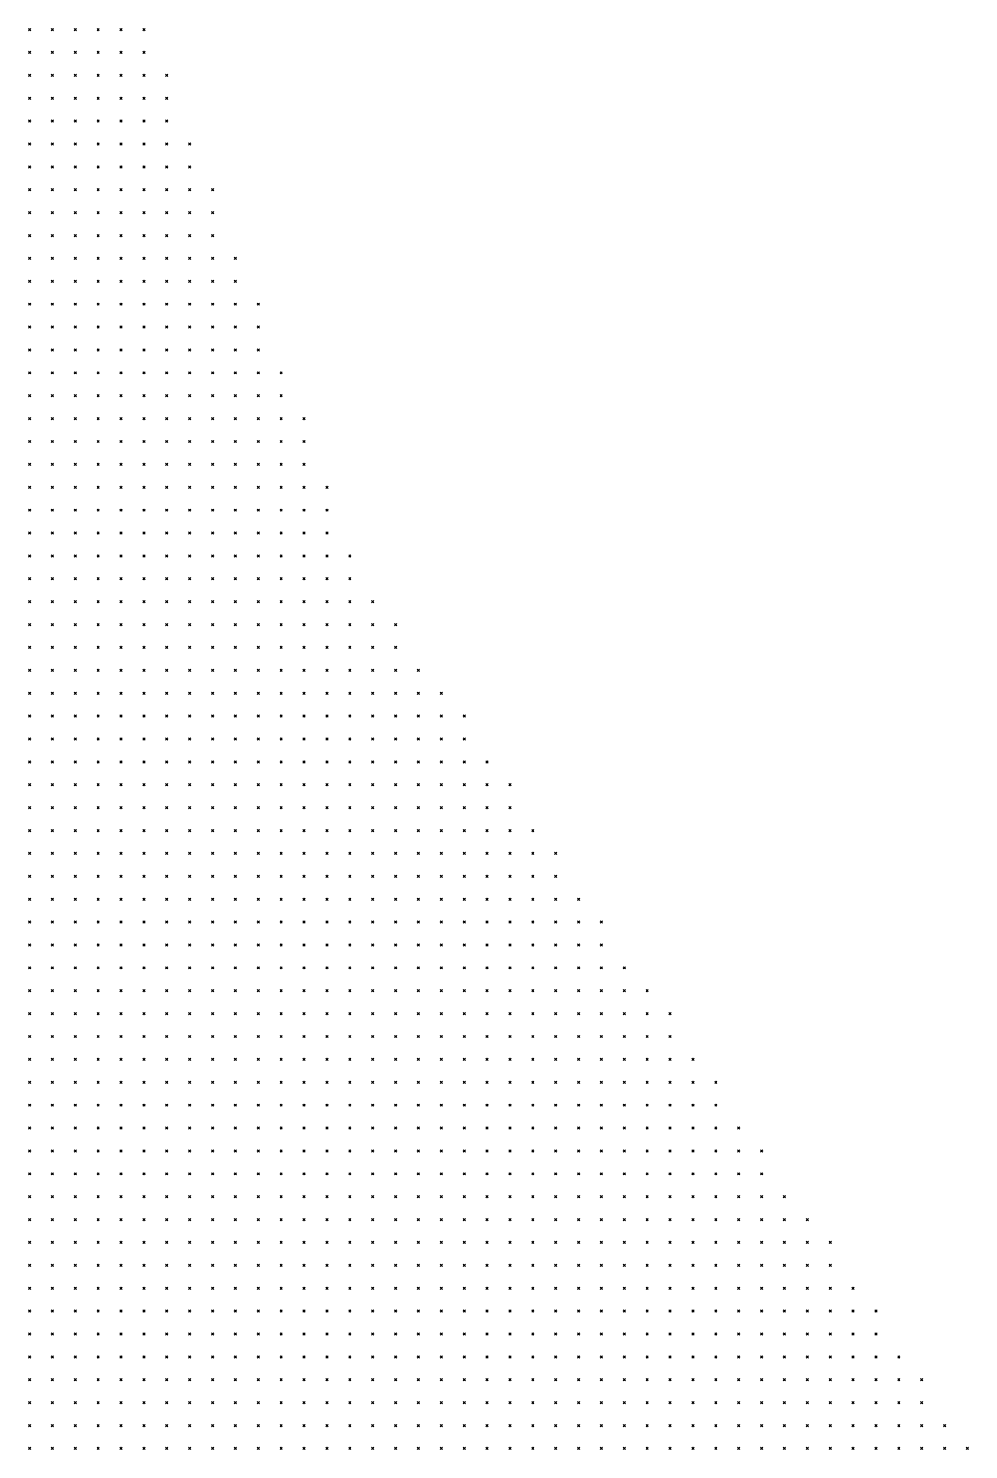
# Model space of a CAD drawing. Header units: metres. Extents: x 441556 to 446409, y 432338 to 461058.
# Drawn here: x 441836.9 to 441960.2, y 452058 to 452244.2 of the extents above; entities that cross this region are included whole.
import ezdxf

# ---------------------------------------------------------------- set-up
doc = ezdxf.new("R2010")
doc.units = ezdxf.units.M
doc.header["$MEASUREMENT"] = 0
doc.header["$PDMODE"] = 35
doc.header["$PDSIZE"] = 0.15
doc.layers.add('DTM-NOK-RevN_LIDAR_co_lidar', color=91, linetype='Continuous', lineweight=0)

msp = doc.modelspace()

# ---------------------------------------------------------------- linework, layer by layer
at = {"layer": 'DTM-NOK-RevN_LIDAR_co_lidar'}
for p in [(441837.036, 452244.094, 421.153), (441840.035, 452244.094, 423.304), (441843.035, 452244.094, 424.477), (441846.034, 452244.094, 424.449), (441849.034, 452244.094, 427.439), (441852.033, 452244.094, 430.887), (441837.036, 452241.094, 420.432), (441840.035, 452241.094, 423.184), (441843.035, 452241.094, 423.82), (441846.034, 452241.094, 424.256), (441849.034, 452241.094, 426.995), (441852.033, 452241.094, 430.71), (441837.036, 452238.095, 420.401), (441840.035, 452238.095, 422.067), (441843.035, 452238.095, 422.91), (441846.034, 452238.095, 424.064), (441849.034, 452238.095, 427.44), (441852.033, 452238.095, 431.018), (441855.032, 452238.095, 432.171), (441837.036, 452235.096, 420.585), (441840.035, 452235.096, 421.255), (441843.035, 452235.096, 422.174), (441846.034, 452235.096, 424.165), (441849.034, 452235.096, 427.779), (441852.033, 452235.096, 431.13), (441855.032, 452235.096, 432.376), (441837.036, 452232.096, 420.885), (441840.035, 452232.096, 421.233), (441843.035, 452232.096, 421.741), (441846.034, 452232.096, 424.557), (441849.034, 452232.096, 429.417), (441852.033, 452232.096, 431.633), (441855.032, 452232.096, 431.909), (441837.036, 452229.097, 421.115), (441840.035, 452229.097, 421.449), (441843.035, 452229.097, 422.06), (441846.034, 452229.097, 422.477), (441849.034, 452229.097, 426.49), (441852.033, 452229.097, 429.831), (441855.032, 452229.097, 430.884), (441858.032, 452229.097, 431.613), (441837.036, 452226.098, 420.705), (441840.035, 452226.098, 421.319), (441843.035, 452226.098, 421.821), (441846.034, 452226.098, 421.97), (441849.034, 452226.098, 423.239), (441852.033, 452226.098, 425.958), (441855.032, 452226.098, 428.335), (441858.032, 452226.098, 429.51), (441837.036, 452223.098, 420.796), (441840.035, 452223.098, 421.102), (441843.035, 452223.098, 421.584), (441846.034, 452223.098, 421.902), (441849.034, 452223.098, 422.519), (441852.033, 452223.098, 424.133), (441855.032, 452223.098, 426.36), (441858.032, 452223.098, 428.033), (441861.031, 452223.098, 428.943), (441837.036, 452220.099, 420.849), (441840.035, 452220.099, 421.172), (441843.035, 452220.099, 421.348), (441846.034, 452220.099, 421.626), (441849.034, 452220.099, 422.305), (441852.033, 452220.099, 423.18), (441855.032, 452220.099, 424.785), (441858.032, 452220.099, 426.928), (441861.031, 452220.099, 428.707), (441837.036, 452217.1, 420.85), (441840.035, 452217.1, 420.983), (441843.035, 452217.1, 420.999), (441846.034, 452217.1, 421.128), (441849.034, 452217.1, 421.723), (441852.033, 452217.1, 422.612), (441855.032, 452217.1, 423.618), (441858.032, 452217.1, 426.228), (441861.031, 452217.1, 428.692), (441837.036, 452214.1, 420.595), (441840.035, 452214.1, 420.902), (441843.035, 452214.1, 420.875), (441846.034, 452214.1, 420.856), (441849.034, 452214.1, 421.127), (441852.033, 452214.1, 421.675), (441855.032, 452214.1, 422.275), (441858.032, 452214.1, 425.054), (441861.031, 452214.1, 428.396), (441864.03, 452214.1, 429.693), (441837.036, 452211.101, 420.093), (441840.035, 452211.101, 420.644), (441843.035, 452211.101, 420.803), (441846.034, 452211.101, 420.85), (441849.034, 452211.101, 420.931), (441852.033, 452211.101, 421.125), (441855.032, 452211.101, 421.55), (441858.032, 452211.101, 425.031), (441861.031, 452211.101, 429.407), (441864.03, 452211.101, 430.324), (441837.036, 452208.102, 419.466), (441840.035, 452208.102, 420.147), (441843.035, 452208.102, 420.461), (441846.034, 452208.102, 420.673), (441849.034, 452208.102, 420.887), (441852.033, 452208.102, 421.096), (441855.032, 452208.102, 421.388), (441858.032, 452208.102, 424.516), (441861.031, 452208.102, 428.486), (441864.03, 452208.102, 429.597), (441867.03, 452208.102, 430.815), (441837.036, 452205.102, 418.336), (441840.035, 452205.102, 419.045), (441843.035, 452205.102, 419.568), (441846.034, 452205.102, 420.088), (441849.034, 452205.102, 420.476), (441852.033, 452205.102, 420.852), (441855.032, 452205.102, 421.699), (441858.032, 452205.102, 423.762), (441861.031, 452205.102, 426.227), (441864.03, 452205.102, 428.29), (441867.03, 452205.102, 430.56), (441837.036, 452202.103, 416.121), (441840.035, 452202.103, 416.765), (441843.035, 452202.103, 417.634), (441846.034, 452202.103, 418.698), (441849.034, 452202.103, 419.444), (441852.033, 452202.103, 420.153), (441855.032, 452202.103, 421.704), (441858.032, 452202.103, 423.596), (441861.031, 452202.103, 425.47), (441864.03, 452202.103, 427.38), (441867.03, 452202.103, 429.459), (441837.036, 452199.104, 414.087), (441840.035, 452199.104, 414.592), (441843.035, 452199.104, 415.25), (441846.034, 452199.104, 416.474), (441849.034, 452199.104, 417.683), (441852.033, 452199.104, 418.793), (441855.032, 452199.104, 420.347), (441858.032, 452199.104, 421.812), (441861.031, 452199.104, 423.494), (441864.03, 452199.104, 425.724), (441867.03, 452199.104, 428.014), (441870.029, 452199.104, 432.021), (441837.036, 452196.104, 413.674), (441840.035, 452196.104, 414.02), (441843.035, 452196.104, 414.171), (441846.034, 452196.104, 414.795), (441849.034, 452196.104, 415.889), (441852.033, 452196.104, 417.104), (441855.032, 452196.104, 418.417), (441858.032, 452196.104, 419.022), (441861.031, 452196.104, 419.968), (441864.03, 452196.104, 423.085), (441867.03, 452196.104, 426.471), (441870.029, 452196.104, 429.286), (441837.036, 452193.105, 413.553), (441840.035, 452193.105, 414.233), (441843.035, 452193.105, 414.531), (441846.034, 452193.105, 414.626), (441849.034, 452193.105, 415.421), (441852.033, 452193.105, 416.476), (441855.032, 452193.105, 417.161), (441858.032, 452193.105, 417.696), (441861.031, 452193.105, 418.476), (441864.03, 452193.105, 420.635), (441867.03, 452193.105, 424.46), (441870.029, 452193.105, 427.068), (441873.028, 452193.105, 428.526), (441837.036, 452190.105, 413.423), (441840.035, 452190.105, 414.606), (441843.035, 452190.105, 414.937), (441846.034, 452190.105, 414.97), (441849.034, 452190.105, 415.861), (441852.033, 452190.105, 416.907), (441855.032, 452190.105, 417.544), (441858.032, 452190.105, 417.91), (441861.031, 452190.105, 418.071), (441864.03, 452190.105, 419.136), (441867.03, 452190.105, 421.997), (441870.029, 452190.105, 424.212), (441873.028, 452190.105, 425.06), (441837.036, 452187.106, 413.432), (441840.035, 452187.106, 414.824), (441843.035, 452187.106, 415.218), (441846.034, 452187.106, 415.208), (441849.034, 452187.106, 416.149), (441852.033, 452187.106, 417.274), (441855.032, 452187.106, 418.039), (441858.032, 452187.106, 418.497), (441861.031, 452187.106, 418.591), (441864.03, 452187.106, 418.858), (441867.03, 452187.106, 420.171), (441870.029, 452187.106, 422.239), (441873.028, 452187.106, 423.964), (441837.036, 452184.107, 413.684), (441840.035, 452184.107, 414.992), (441843.035, 452184.107, 415.241), (441846.034, 452184.107, 415.291), (441849.034, 452184.107, 416.365), (441852.033, 452184.107, 417.821), (441855.032, 452184.107, 418.639), (441858.032, 452184.107, 419.001), (441861.031, 452184.107, 419.173), (441864.03, 452184.107, 419.168), (441867.03, 452184.107, 419.599), (441870.029, 452184.107, 420.207), (441873.028, 452184.107, 420.429), (441876.028, 452184.107, 424.48), (441837.036, 452181.107, 413.114), (441840.035, 452181.107, 414.625), (441843.035, 452181.107, 415.307), (441846.034, 452181.107, 415.516), (441849.034, 452181.107, 416.463), (441852.033, 452181.107, 417.958), (441855.032, 452181.107, 418.859), (441858.032, 452181.107, 419.244), (441861.031, 452181.107, 419.342), (441864.03, 452181.107, 419.077), (441867.03, 452181.107, 419.18), (441870.029, 452181.107, 419.533), (441873.028, 452181.107, 419.808), (441876.028, 452181.107, 420.688), (441837.036, 452178.108, 412.47), (441840.035, 452178.108, 414.056), (441843.035, 452178.108, 415.687), (441846.034, 452178.108, 416.128), (441849.034, 452178.108, 416.623), (441852.033, 452178.108, 417.99), (441855.032, 452178.108, 418.931), (441858.032, 452178.108, 419.176), (441861.031, 452178.108, 419.307), (441864.03, 452178.108, 419.326), (441867.03, 452178.108, 419.492), (441870.029, 452178.108, 419.716), (441873.028, 452178.108, 420.286), (441876.028, 452178.108, 421.636), (441837.036, 452175.109, 411.534), (441840.035, 452175.109, 408.38), (441843.035, 452175.109, 413.213), (441846.034, 452175.109, 416.758), (441849.034, 452175.109, 416.827), (441852.033, 452175.109, 417.617), (441855.032, 452175.109, 418.738), (441858.032, 452175.109, 419.077), (441861.031, 452175.109, 419.227), (441864.03, 452175.109, 419.426), (441867.03, 452175.109, 419.639), (441870.029, 452175.109, 419.981), (441873.028, 452175.109, 420.733), (441876.028, 452175.109, 421.338), (441879.027, 452175.109, 421.825), (441837.036, 452172.109, 409.34), (441840.035, 452172.109, 410.766), (441843.035, 452172.109, 413.688), (441846.034, 452172.109, 415.557), (441849.034, 452172.109, 416.266), (441852.033, 452172.109, 417.371), (441855.032, 452172.109, 418.501), (441858.032, 452172.109, 419.071), (441861.031, 452172.109, 419.401), (441864.03, 452172.109, 419.738), (441867.03, 452172.109, 420.065), (441870.029, 452172.109, 420.268), (441873.028, 452172.109, 420.759), (441876.028, 452172.109, 421.21), (441879.027, 452172.109, 421.848), (441837.036, 452169.11, 407.907), (441840.035, 452169.11, 409.985), (441843.035, 452169.11, 413.026), (441846.034, 452169.11, 414.604), (441849.034, 452169.11, 415.242), (441852.033, 452169.11, 416.302), (441855.032, 452169.11, 417.67), (441858.032, 452169.11, 418.837), (441861.031, 452169.11, 419.547), (441864.03, 452169.11, 419.891), (441867.03, 452169.11, 420.16), (441870.029, 452169.11, 420.246), (441873.028, 452169.11, 420.461), (441876.028, 452169.11, 421.027), (441879.027, 452169.11, 421.855), (441882.026, 452169.11, 423.288), (441837.036, 452166.111, 407.045), (441840.035, 452166.111, 408.127), (441843.035, 452166.111, 410.041), (441846.034, 452166.111, 411.351), (441849.034, 452166.111, 412.983), (441852.033, 452166.111, 415), (441855.032, 452166.111, 417.044), (441858.032, 452166.111, 418.63), (441861.031, 452166.111, 419.173), (441864.03, 452166.111, 419.36), (441867.03, 452166.111, 419.888), (441870.029, 452166.111, 420.157), (441873.028, 452166.111, 420.31), (441876.028, 452166.111, 420.829), (441879.027, 452166.111, 421.836), (441882.026, 452166.111, 423.577), (441885.026, 452166.111, 425.715), (441837.036, 452163.111, 406.089), (441840.035, 452163.111, 406.219), (441843.035, 452163.111, 407.243), (441846.034, 452163.111, 408.571), (441849.034, 452163.111, 409.92), (441852.033, 452163.111, 413.385), (441855.032, 452163.111, 416.937), (441858.032, 452163.111, 418.204), (441861.031, 452163.111, 418.126), (441864.03, 452163.111, 418.136), (441867.03, 452163.111, 419.112), (441870.029, 452163.111, 419.929), (441873.028, 452163.111, 420.347), (441876.028, 452163.111, 420.839), (441879.027, 452163.111, 421.592), (441882.026, 452163.111, 422.586), (441885.026, 452163.111, 424.75), (441837.036, 452160.112, 404.632), (441840.035, 452160.112, 404.654), (441843.035, 452160.112, 405.091), (441846.034, 452160.112, 406.123), (441849.034, 452160.112, 406.961), (441852.033, 452160.112, 408.915), (441855.032, 452160.112, 413.255), (441858.032, 452160.112, 416.525), (441861.031, 452160.112, 417.154), (441864.03, 452160.112, 417.602), (441867.03, 452160.112, 418.078), (441870.029, 452160.112, 418.953), (441873.028, 452160.112, 419.488), (441876.028, 452160.112, 420.771), (441879.027, 452160.112, 421.456), (441882.026, 452160.112, 422), (441885.026, 452160.112, 423.577), (441888.025, 452160.112, 425.276), (441837.036, 452157.113, 402.729), (441840.035, 452157.113, 402.879), (441843.035, 452157.113, 403.512), (441846.034, 452157.113, 404.243), (441849.034, 452157.113, 404.4), (441852.033, 452157.113, 405.526), (441855.032, 452157.113, 409.613), (441858.032, 452157.113, 414.057), (441861.031, 452157.113, 415.557), (441864.03, 452157.113, 415.421), (441867.03, 452157.113, 415.539), (441870.029, 452157.113, 416.096), (441873.028, 452157.113, 417.55), (441876.028, 452157.113, 419.802), (441879.027, 452157.113, 420.828), (441882.026, 452157.113, 422.058), (441885.026, 452157.113, 423.339), (441888.025, 452157.113, 423.951), (441891.024, 452157.113, 425.234), (441837.036, 452154.113, 401.675), (441840.035, 452154.113, 401.936), (441843.035, 452154.113, 402.416), (441846.034, 452154.113, 402.979), (441849.034, 452154.113, 404.963), (441852.033, 452154.113, 406.659), (441855.032, 452154.113, 409.198), (441858.032, 452154.113, 412.521), (441861.031, 452154.113, 414.096), (441864.03, 452154.113, 414.443), (441867.03, 452154.113, 414.607), (441870.029, 452154.113, 414.98), (441873.028, 452154.113, 415.725), (441876.028, 452154.113, 417.215), (441879.027, 452154.113, 419.424), (441882.026, 452154.113, 421.884), (441885.026, 452154.113, 423.273), (441888.025, 452154.113, 423.176), (441891.024, 452154.113, 424.743), (441894.024, 452154.113, 426.201), (441837.036, 452151.114, 401.656), (441840.035, 452151.114, 401.753), (441843.035, 452151.114, 402.102), (441846.034, 452151.114, 402.983), (441849.034, 452151.114, 405.755), (441852.033, 452151.114, 407.342), (441855.032, 452151.114, 408.091), (441858.032, 452151.114, 410.55), (441861.031, 452151.114, 413.219), (441864.03, 452151.114, 414.232), (441867.03, 452151.114, 414.094), (441870.029, 452151.114, 413.878), (441873.028, 452151.114, 414.239), (441876.028, 452151.114, 415.072), (441879.027, 452151.114, 417.776), (441882.026, 452151.114, 420.615), (441885.026, 452151.114, 423.437), (441888.025, 452151.114, 423.441), (441891.024, 452151.114, 424.303), (441894.024, 452151.114, 426.196), (441837.036, 452148.115, 401.624), (441840.035, 452148.115, 401.559), (441843.035, 452148.115, 402.178), (441846.034, 452148.115, 403.86), (441849.034, 452148.115, 406.288), (441852.033, 452148.115, 407.267), (441855.032, 452148.115, 407.181), (441858.032, 452148.115, 408.743), (441861.031, 452148.115, 411.891), (441864.03, 452148.115, 413.936), (441867.03, 452148.115, 413.925), (441870.029, 452148.115, 413.65), (441873.028, 452148.115, 413.799), (441876.028, 452148.115, 414.326), (441879.027, 452148.115, 416.509), (441882.026, 452148.115, 418.985), (441885.026, 452148.115, 423.634), (441888.025, 452148.115, 423.721), (441891.024, 452148.115, 424.026), (441894.024, 452148.115, 426.176), (441897.023, 452148.115, 428.907), (441837.036, 452145.115, 400.185), (441840.035, 452145.115, 400.765), (441843.035, 452145.115, 402.192), (441846.034, 452145.115, 404.575), (441849.034, 452145.115, 406.708), (441852.033, 452145.115, 407.253), (441855.032, 452145.115, 406.916), (441858.032, 452145.115, 407.306), (441861.031, 452145.115, 409.843), (441864.03, 452145.115, 413.166), (441867.03, 452145.115, 414.004), (441870.029, 452145.115, 413.929), (441873.028, 452145.115, 413.91), (441876.028, 452145.115, 414.324), (441879.027, 452145.115, 416.332), (441882.026, 452145.115, 418.036), (441885.026, 452145.115, 421.254), (441888.025, 452145.115, 423.352), (441891.024, 452145.115, 423.483), (441894.024, 452145.115, 424.665), (441897.023, 452145.115, 427.74), (441900.022, 452145.115, 429.289), (441837.036, 452142.116, 399.132), (441840.035, 452142.116, 400.271), (441843.035, 452142.116, 402.085), (441846.034, 452142.116, 403.899), (441849.034, 452142.116, 405.85), (441852.033, 452142.116, 406.676), (441855.032, 452142.116, 406.421), (441858.032, 452142.116, 405.966), (441861.031, 452142.116, 406.769), (441864.03, 452142.116, 410.274), (441867.03, 452142.116, 413.547), (441870.029, 452142.116, 413.88), (441873.028, 452142.116, 413.985), (441876.028, 452142.116, 414.283), (441879.027, 452142.116, 415.845), (441882.026, 452142.116, 417.318), (441885.026, 452142.116, 419.025), (441888.025, 452142.116, 422.778), (441891.024, 452142.116, 422.855), (441894.024, 452142.116, 423.393), (441897.023, 452142.116, 425.777), (441900.022, 452142.116, 428.447), (441837.036, 452139.117, 398.7), (441840.035, 452139.117, 399.598), (441843.035, 452139.117, 401.15), (441846.034, 452139.117, 402.597), (441849.034, 452139.117, 404.775), (441852.033, 452139.117, 405.766), (441855.032, 452139.117, 405.356), (441858.032, 452139.117, 404.284), (441861.031, 452139.117, 403.328), (441864.03, 452139.117, 405.648), (441867.03, 452139.117, 410.828), (441870.029, 452139.117, 413.704), (441873.028, 452139.117, 414), (441876.028, 452139.117, 414.283), (441879.027, 452139.117, 414.927), (441882.026, 452139.117, 416.472), (441885.026, 452139.117, 418), (441888.025, 452139.117, 420.806), (441891.024, 452139.117, 421.508), (441894.024, 452139.117, 422.364), (441897.023, 452139.117, 423.366), (441900.022, 452139.117, 425.808), (441903.022, 452139.117, 428.308), (441837.036, 452136.117, 397.835), (441840.035, 452136.117, 398.582), (441843.035, 452136.117, 399.779), (441846.034, 452136.117, 401.413), (441849.034, 452136.117, 403.498), (441852.033, 452136.117, 404.321), (441855.032, 452136.117, 403.528), (441858.032, 452136.117, 402.189), (441861.031, 452136.117, 401.273), (441864.03, 452136.117, 402.077), (441867.03, 452136.117, 405.856), (441870.029, 452136.117, 411.194), (441873.028, 452136.117, 413.014), (441876.028, 452136.117, 413.593), (441879.027, 452136.117, 414.027), (441882.026, 452136.117, 415.428), (441885.026, 452136.117, 416.651), (441888.025, 452136.117, 417.942), (441891.024, 452136.117, 419.217), (441894.024, 452136.117, 420.155), (441897.023, 452136.117, 420.228), (441900.022, 452136.117, 421.219), (441903.022, 452136.117, 423.7), (441906.021, 452136.117, 426.028), (441837.036, 452133.118, 395.736), (441840.035, 452133.118, 395.505), (441843.035, 452133.118, 397.239), (441846.034, 452133.118, 398.029), (441849.034, 452133.118, 399.578), (441852.033, 452133.118, 401.131), (441855.032, 452133.118, 400.834), (441858.032, 452133.118, 400.321), (441861.031, 452133.118, 400.517), (441864.03, 452133.118, 400.597), (441867.03, 452133.118, 401.906), (441870.029, 452133.118, 405.912), (441873.028, 452133.118, 409.929), (441876.028, 452133.118, 411.149), (441879.027, 452133.118, 411.811), (441882.026, 452133.118, 413.673), (441885.026, 452133.118, 415.541), (441888.025, 452133.118, 416.362), (441891.024, 452133.118, 417.236), (441894.024, 452133.118, 417.93), (441897.023, 452133.118, 417.71), (441900.022, 452133.118, 418.293), (441903.022, 452133.118, 420.138), (441906.021, 452133.118, 422.567), (441837.036, 452130.119, 391.631), (441840.035, 452130.119, 390.135), (441843.035, 452130.119, 392.474), (441846.034, 452130.119, 393.101), (441849.034, 452130.119, 394.766), (441852.033, 452130.119, 397.199), (441855.032, 452130.119, 398.183), (441858.032, 452130.119, 398.735), (441861.031, 452130.119, 399.284), (441864.03, 452130.119, 399.746), (441867.03, 452130.119, 400.576), (441870.029, 452130.119, 402.401), (441873.028, 452130.119, 406.708), (441876.028, 452130.119, 408.818), (441879.027, 452130.119, 409.345), (441882.026, 452130.119, 411.307), (441885.026, 452130.119, 413.389), (441888.025, 452130.119, 415.251), (441891.024, 452130.119, 415.897), (441894.024, 452130.119, 416.676), (441897.023, 452130.119, 417.194), (441900.022, 452130.119, 417.559), (441903.022, 452130.119, 418.622), (441906.021, 452130.119, 421.083), (441909.02, 452130.119, 424.401), (441837.036, 452127.119, 388.956), (441840.035, 452127.119, 388.886), (441843.035, 452127.119, 389.107), (441846.034, 452127.119, 390.834), (441849.034, 452127.119, 392.693), (441852.033, 452127.119, 394.787), (441855.032, 452127.119, 396.485), (441858.032, 452127.119, 397.195), (441861.031, 452127.119, 397.599), (441864.03, 452127.119, 398.375), (441867.03, 452127.119, 399.614), (441870.029, 452127.119, 401.25), (441873.028, 452127.119, 405.402), (441876.028, 452127.119, 408.19), (441879.027, 452127.119, 408.603), (441882.026, 452127.119, 409.466), (441885.026, 452127.119, 410.592), (441888.025, 452127.119, 413.866), (441891.024, 452127.119, 414.721), (441894.024, 452127.119, 416.346), (441897.023, 452127.119, 417.161), (441900.022, 452127.119, 417.49), (441903.022, 452127.119, 417.772), (441906.021, 452127.119, 420.505), (441909.02, 452127.119, 423.266), (441912.02, 452127.119, 424.923), (441837.036, 452124.12, 387.843), (441840.035, 452124.12, 387.748), (441843.035, 452124.12, 386.966), (441846.034, 452124.12, 388.469), (441849.034, 452124.12, 391.27), (441852.033, 452124.12, 392.88), (441855.032, 452124.12, 394.01), (441858.032, 452124.12, 395.395), (441861.031, 452124.12, 396.277), (441864.03, 452124.12, 396.775), (441867.03, 452124.12, 397.887), (441870.029, 452124.12, 400.551), (441873.028, 452124.12, 404.232), (441876.028, 452124.12, 406.989), (441879.027, 452124.12, 407.432), (441882.026, 452124.12, 409.049), (441885.026, 452124.12, 410.244), (441888.025, 452124.12, 411.956), (441891.024, 452124.12, 413.154), (441894.024, 452124.12, 415.542), (441897.023, 452124.12, 417.131), (441900.022, 452124.12, 417.562), (441903.022, 452124.12, 417.923), (441906.021, 452124.12, 419.562), (441909.02, 452124.12, 422.596), (441912.02, 452124.12, 424.52), (441837.036, 452121.121, 383.354), (441840.035, 452121.121, 385.366), (441843.035, 452121.121, 385.867), (441846.034, 452121.121, 386.779), (441849.034, 452121.121, 388.795), (441852.033, 452121.121, 390.846), (441855.032, 452121.121, 391.934), (441858.032, 452121.121, 392.645), (441861.031, 452121.121, 393.839), (441864.03, 452121.121, 395.066), (441867.03, 452121.121, 397.423), (441870.029, 452121.121, 402.882), (441873.028, 452121.121, 406.525), (441876.028, 452121.121, 406.318), (441879.027, 452121.121, 406.462), (441882.026, 452121.121, 408.072), (441885.026, 452121.121, 410.175), (441888.025, 452121.121, 410.404), (441891.024, 452121.121, 411.183), (441894.024, 452121.121, 413.493), (441897.023, 452121.121, 416.108), (441900.022, 452121.121, 417.203), (441903.022, 452121.121, 417.91), (441906.021, 452121.121, 418.756), (441909.02, 452121.121, 421.57), (441912.02, 452121.121, 423.173), (441915.019, 452121.121, 424.331), (441837.036, 452118.121, 377.858), (441840.035, 452118.121, 381.308), (441843.035, 452118.121, 384.23), (441846.034, 452118.121, 386.36), (441849.034, 452118.121, 388.164), (441852.033, 452118.121, 389.93), (441855.032, 452118.121, 390.785), (441858.032, 452118.121, 391.49), (441861.031, 452118.121, 393.491), (441864.03, 452118.121, 395.554), (441867.03, 452118.121, 398.289), (441870.029, 452118.121, 403.778), (441873.028, 452118.121, 405.845), (441876.028, 452118.121, 405.709), (441879.027, 452118.121, 405.488), (441882.026, 452118.121, 406.655), (441885.026, 452118.121, 408.999), (441888.025, 452118.121, 409.875), (441891.024, 452118.121, 410.042), (441894.024, 452118.121, 413.028), (441897.023, 452118.121, 414.516), (441900.022, 452118.121, 416.268), (441903.022, 452118.121, 417.368), (441906.021, 452118.121, 418.45), (441909.02, 452118.121, 420.518), (441912.02, 452118.121, 422.768), (441915.019, 452118.121, 423.711), (441918.018, 452118.121, 425.055), (441837.036, 452115.122, 376.318), (441840.035, 452115.122, 375.952), (441843.035, 452115.122, 379.4), (441846.034, 452115.122, 383.54), (441849.034, 452115.122, 387.304), (441852.033, 452115.122, 389.512), (441855.032, 452115.122, 390.369), (441858.032, 452115.122, 390.514), (441861.031, 452115.122, 390.988), (441864.03, 452115.122, 393.318), (441867.03, 452115.122, 398.212), (441870.029, 452115.122, 404.776), (441873.028, 452115.122, 405.225), (441876.028, 452115.122, 405.755), (441879.027, 452115.122, 405.81), (441882.026, 452115.122, 406.208), (441885.026, 452115.122, 406.506), (441888.025, 452115.122, 406.537), (441891.024, 452115.122, 407.486), (441894.024, 452115.122, 411.612), (441897.023, 452115.122, 414.862), (441900.022, 452115.122, 416.057), (441903.022, 452115.122, 416.637), (441906.021, 452115.122, 417.569), (441909.02, 452115.122, 417.881), (441912.02, 452115.122, 420.764), (441915.019, 452115.122, 422.279), (441918.018, 452115.122, 423.755), (441921.018, 452115.122, 425.479), (441837.036, 452112.123, 375.595), (441840.035, 452112.123, 376.276), (441843.035, 452112.123, 378.44), (441846.034, 452112.123, 382.551), (441849.034, 452112.123, 388.392), (441852.033, 452112.123, 391.651), (441855.032, 452112.123, 391.799), (441858.032, 452112.123, 391.39), (441861.031, 452112.123, 390.294), (441864.03, 452112.123, 392.435), (441867.03, 452112.123, 399.616), (441870.029, 452112.123, 402.608), (441873.028, 452112.123, 404.884), (441876.028, 452112.123, 405.47), (441879.027, 452112.123, 405.568), (441882.026, 452112.123, 405.809), (441885.026, 452112.123, 405.993), (441888.025, 452112.123, 406.09), (441891.024, 452112.123, 407.174), (441894.024, 452112.123, 409.329), (441897.023, 452112.123, 413.697), (441900.022, 452112.123, 415.111), (441903.022, 452112.123, 415.652), (441906.021, 452112.123, 416.475), (441909.02, 452112.123, 416.626), (441912.02, 452112.123, 417.531), (441915.019, 452112.123, 419.44), (441918.018, 452112.123, 422.687), (441921.018, 452112.123, 424.654), (441837.036, 452109.123, 374.968), (441840.035, 452109.123, 377.217), (441843.035, 452109.123, 380.721), (441846.034, 452109.123, 384.492), (441849.034, 452109.123, 387.228), (441852.033, 452109.123, 389.634), (441855.032, 452109.123, 390.166), (441858.032, 452109.123, 389.218), (441861.031, 452109.123, 388.849), (441864.03, 452109.123, 392.822), (441867.03, 452109.123, 401.103), (441870.029, 452109.123, 402.858), (441873.028, 452109.123, 403.202), (441876.028, 452109.123, 404.492), (441879.027, 452109.123, 404.816), (441882.026, 452109.123, 405.08), (441885.026, 452109.123, 405.517), (441888.025, 452109.123, 405.068), (441891.024, 452109.123, 406.284), (441894.024, 452109.123, 408.505), (441897.023, 452109.123, 412.873), (441900.022, 452109.123, 415.137), (441903.022, 452109.123, 415.804), (441906.021, 452109.123, 415.942), (441909.02, 452109.123, 416.348), (441912.02, 452109.123, 416.542), (441915.019, 452109.123, 418.284), (441918.018, 452109.123, 421.605), (441921.018, 452109.123, 424.072), (441924.017, 452109.123, 425.235), (441837.036, 452106.124, 375.321), (441840.035, 452106.124, 379.161), (441843.035, 452106.124, 383.244), (441846.034, 452106.124, 386.453), (441849.034, 452106.124, 387.723), (441852.033, 452106.124, 387.843), (441855.032, 452106.124, 387.922), (441858.032, 452106.124, 389.041), (441861.031, 452106.124, 390.31), (441864.03, 452106.124, 393.214), (441867.03, 452106.124, 399.78), (441870.029, 452106.124, 402.865), (441873.028, 452106.124, 402.879), (441876.028, 452106.124, 402.935), (441879.027, 452106.124, 403.125), (441882.026, 452106.124, 404.411), (441885.026, 452106.124, 405.038), (441888.025, 452106.124, 405.106), (441891.024, 452106.124, 405.672), (441894.024, 452106.124, 407.361), (441897.023, 452106.124, 411.316), (441900.022, 452106.124, 413.509), (441903.022, 452106.124, 415.426), (441906.021, 452106.124, 416.272), (441909.02, 452106.124, 416.478), (441912.02, 452106.124, 416.517), (441915.019, 452106.124, 417.882), (441918.018, 452106.124, 420.819), (441921.018, 452106.124, 423.486), (441924.017, 452106.124, 425.268), (441927.016, 452106.124, 426.691), (441837.036, 452103.125, 373.946), (441840.035, 452103.125, 377.654), (441843.035, 452103.125, 381.853), (441846.034, 452103.125, 384.578), (441849.034, 452103.125, 386.344), (441852.033, 452103.125, 387.117), (441855.032, 452103.125, 387.276), (441858.032, 452103.125, 387.683), (441861.031, 452103.125, 388.366), (441864.03, 452103.125, 393.672), (441867.03, 452103.125, 402.567), (441870.029, 452103.125, 402.859), (441873.028, 452103.125, 402.859), (441876.028, 452103.125, 402.858), (441879.027, 452103.125, 402.857), (441882.026, 452103.125, 402.938), (441885.026, 452103.125, 404.026), (441888.025, 452103.125, 405.035), (441891.024, 452103.125, 405.284), (441894.024, 452103.125, 408.206), (441897.023, 452103.125, 410.157), (441900.022, 452103.125, 411.156), (441903.022, 452103.125, 412.651), (441906.021, 452103.125, 414.046), (441909.02, 452103.125, 414.968), (441912.02, 452103.125, 416.023), (441915.019, 452103.125, 417.952), (441918.018, 452103.125, 420.555), (441921.018, 452103.125, 422.851), (441924.017, 452103.125, 424.832), (441927.016, 452103.125, 426.612), (441837.036, 452100.125, 373.787), (441840.035, 452100.125, 376.187), (441843.035, 452100.125, 378.622), (441846.034, 452100.125, 381.086), (441849.034, 452100.125, 384.21), (441852.033, 452100.125, 385.899), (441855.032, 452100.125, 386.036), (441858.032, 452100.125, 386.365), (441861.031, 452100.125, 387.944), (441864.03, 452100.125, 392.629), (441867.03, 452100.125, 399.46), (441870.029, 452100.125, 402.775), (441873.028, 452100.125, 402.786), (441876.028, 452100.125, 402.813), (441879.027, 452100.125, 402.843), (441882.026, 452100.125, 402.714), (441885.026, 452100.125, 403.027), (441888.025, 452100.125, 403.399), (441891.024, 452100.125, 403.57), (441894.024, 452100.125, 408.901), (441897.023, 452100.125, 409.861), (441900.022, 452100.125, 410.202), (441903.022, 452100.125, 410.942), (441906.021, 452100.125, 412.11), (441909.02, 452100.125, 413.226), (441912.02, 452100.125, 414.652), (441915.019, 452100.125, 417.477), (441918.018, 452100.125, 419.726), (441921.018, 452100.125, 421.217), (441924.017, 452100.125, 423.247), (441927.016, 452100.125, 425.361), (441930.016, 452100.125, 427.059), (441837.036, 452097.126, 373.435), (441840.035, 452097.126, 375.032), (441843.035, 452097.126, 376.944), (441846.034, 452097.126, 378.781), (441849.034, 452097.126, 381.362), (441852.033, 452097.126, 383.669), (441855.032, 452097.126, 385.789), (441858.032, 452097.126, 387.249), (441861.031, 452097.126, 387.642), (441864.03, 452097.126, 389.655), (441867.03, 452097.126, 395.767), (441870.029, 452097.126, 402.804), (441873.028, 452097.126, 402.785), (441876.028, 452097.126, 402.702), (441879.027, 452097.126, 402.692), (441882.026, 452097.126, 402.647), (441885.026, 452097.126, 402.81), (441888.025, 452097.126, 402.754), (441891.024, 452097.126, 404.409), (441894.024, 452097.126, 408.002), (441897.023, 452097.126, 409.386), (441900.022, 452097.126, 409.895), (441903.022, 452097.126, 410.284), (441906.021, 452097.126, 411.106), (441909.02, 452097.126, 412.093), (441912.02, 452097.126, 413.042), (441915.019, 452097.126, 415.375), (441918.018, 452097.126, 417.539), (441921.018, 452097.126, 419.793), (441924.017, 452097.126, 422.572), (441927.016, 452097.126, 424.429), (441930.016, 452097.126, 425.515), (441933.015, 452097.126, 426.589), (441837.036, 452094.126, 373.533), (441840.035, 452094.126, 375.078), (441843.035, 452094.126, 376.751), (441846.034, 452094.126, 377.873), (441849.034, 452094.126, 379.455), (441852.033, 452094.126, 381.964), (441855.032, 452094.126, 384.329), (441858.032, 452094.126, 386.291), (441861.031, 452094.126, 387.773), (441864.03, 452094.126, 389.145), (441867.03, 452094.126, 393.001), (441870.029, 452094.126, 399.253), (441873.028, 452094.126, 402.64), (441876.028, 452094.126, 402.58), (441879.027, 452094.126, 402.468), (441882.026, 452094.126, 402.179), (441885.026, 452094.126, 402.605), (441888.025, 452094.126, 402.59), (441891.024, 452094.126, 403.463), (441894.024, 452094.126, 407.422), (441897.023, 452094.126, 409.122), (441900.022, 452094.126, 409.705), (441903.022, 452094.126, 410.068), (441906.021, 452094.126, 410.766), (441909.02, 452094.126, 411.559), (441912.02, 452094.126, 412.654), (441915.019, 452094.126, 414.068), (441918.018, 452094.126, 416.115), (441921.018, 452094.126, 419.04), (441924.017, 452094.126, 421.475), (441927.016, 452094.126, 422.098), (441930.016, 452094.126, 422.326), (441933.015, 452094.126, 424.054), (441837.036, 452091.127, 373.481), (441840.035, 452091.127, 375.614), (441843.035, 452091.127, 377.835), (441846.034, 452091.127, 378.688), (441849.034, 452091.127, 380.483), (441852.033, 452091.127, 383.299), (441855.032, 452091.127, 385.284), (441858.032, 452091.127, 386.525), (441861.031, 452091.127, 387.493), (441864.03, 452091.127, 388.284), (441867.03, 452091.127, 390.701), (441870.029, 452091.127, 396.017), (441873.028, 452091.127, 401.055), (441876.028, 452091.127, 402.531), (441879.027, 452091.127, 402.406), (441882.026, 452091.127, 402.303), (441885.026, 452091.127, 402.498), (441888.025, 452091.127, 402.527), (441891.024, 452091.127, 404.473), (441894.024, 452091.127, 406.665), (441897.023, 452091.127, 408.231), (441900.022, 452091.127, 409.301), (441903.022, 452091.127, 409.926), (441906.021, 452091.127, 410.884), (441909.02, 452091.127, 411.749), (441912.02, 452091.127, 412.717), (441915.019, 452091.127, 413.802), (441918.018, 452091.127, 416.105), (441921.018, 452091.127, 418.809), (441924.017, 452091.127, 420.438), (441927.016, 452091.127, 420.735), (441930.016, 452091.127, 420.507), (441933.015, 452091.127, 421.753), (441936.014, 452091.127, 423.804), (441837.036, 452088.128, 373.326), (441840.035, 452088.128, 376.271), (441843.035, 452088.128, 378.446), (441846.034, 452088.128, 379.518), (441849.034, 452088.128, 381.885), (441852.033, 452088.128, 384.904), (441855.032, 452088.128, 386.603), (441858.032, 452088.128, 387.39), (441861.031, 452088.128, 387.804), (441864.03, 452088.128, 387.791), (441867.03, 452088.128, 389.001), (441870.029, 452088.128, 392.953), (441873.028, 452088.128, 398.417), (441876.028, 452088.128, 401.805), (441879.027, 452088.128, 402.147), (441882.026, 452088.128, 402.085), (441885.026, 452088.128, 402.467), (441888.025, 452088.128, 402.496), (441891.024, 452088.128, 403.82), (441894.024, 452088.128, 406.414), (441897.023, 452088.128, 407.648), (441900.022, 452088.128, 408.47), (441903.022, 452088.128, 409.011), (441906.021, 452088.128, 409.851), (441909.02, 452088.128, 411.323), (441912.02, 452088.128, 412.478), (441915.019, 452088.128, 413.684), (441918.018, 452088.128, 416.187), (441921.018, 452088.128, 418.655), (441924.017, 452088.128, 420.033), (441927.016, 452088.128, 420.414), (441930.016, 452088.128, 419.979), (441933.015, 452088.128, 420.593), (441936.014, 452088.128, 421.932), (441939.014, 452088.128, 422.002), (441837.036, 452085.128, 372.622), (441840.035, 452085.128, 376.216), (441843.035, 452085.128, 378.583), (441846.034, 452085.128, 381.294), (441849.034, 452085.128, 383.667), (441852.033, 452085.128, 385.685), (441855.032, 452085.128, 386.978), (441858.032, 452085.128, 387.615), (441861.031, 452085.128, 387.819), (441864.03, 452085.128, 387.638), (441867.03, 452085.128, 388.216), (441870.029, 452085.128, 389.818), (441873.028, 452085.128, 393.843), (441876.028, 452085.128, 397.211), (441879.027, 452085.128, 399.29), (441882.026, 452085.128, 399.204), (441885.026, 452085.128, 400.777), (441888.025, 452085.128, 400.039), (441891.024, 452085.128, 402.083), (441894.024, 452085.128, 405.497), (441897.023, 452085.128, 406.497), (441900.022, 452085.128, 407.126), (441903.022, 452085.128, 407.531), (441906.021, 452085.128, 408.882), (441909.02, 452085.128, 410.407), (441912.02, 452085.128, 411.45), (441915.019, 452085.128, 413.069), (441918.018, 452085.128, 415.349), (441921.018, 452085.128, 417.615), (441924.017, 452085.128, 419.342), (441927.016, 452085.128, 420.275), (441930.016, 452085.128, 420.401), (441933.015, 452085.128, 420.022), (441936.014, 452085.128, 420.268), (441939.014, 452085.128, 420.789), (441942.013, 452085.128, 420.178), (441837.036, 452082.129, 371.552), (441840.035, 452082.129, 376.642), (441843.035, 452082.129, 380.747), (441846.034, 452082.129, 383.149), (441849.034, 452082.129, 384.862), (441852.033, 452082.129, 385.85), (441855.032, 452082.129, 386.54), (441858.032, 452082.129, 387.136), (441861.031, 452082.129, 387.237), (441864.03, 452082.129, 387.294), (441867.03, 452082.129, 388.077), (441870.029, 452082.129, 389.735), (441873.028, 452082.129, 392.289), (441876.028, 452082.129, 393.638), (441879.027, 452082.129, 395.212), (441882.026, 452082.129, 395.491), (441885.026, 452082.129, 397.038), (441888.025, 452082.129, 396.708), (441891.024, 452082.129, 398.849), (441894.024, 452082.129, 400.735), (441897.023, 452082.129, 403.374), (441900.022, 452082.129, 404.488), (441903.022, 452082.129, 405.02), (441906.021, 452082.129, 406.425), (441909.02, 452082.129, 409.096), (441912.02, 452082.129, 411.053), (441915.019, 452082.129, 412.523), (441918.018, 452082.129, 414.464), (441921.018, 452082.129, 416.477), (441924.017, 452082.129, 418.254), (441927.016, 452082.129, 419.727), (441930.016, 452082.129, 420.296), (441933.015, 452082.129, 420.014), (441936.014, 452082.129, 419.717), (441939.014, 452082.129, 419.657), (441942.013, 452082.129, 419.678), (441837.036, 452079.13, 371.28), (441840.035, 452079.13, 375.019), (441843.035, 452079.13, 380.854), (441846.034, 452079.13, 383.551), (441849.034, 452079.13, 384.606), (441852.033, 452079.13, 385.057), (441855.032, 452079.13, 385.54), (441858.032, 452079.13, 386.266), (441861.031, 452079.13, 386.503), (441864.03, 452079.13, 386.97), (441867.03, 452079.13, 388.551), (441870.029, 452079.13, 390.858), (441873.028, 452079.13, 392.498), (441876.028, 452079.13, 392.679), (441879.027, 452079.13, 393.425), (441882.026, 452079.13, 393.859), (441885.026, 452079.13, 394.537), (441888.025, 452079.13, 394.653), (441891.024, 452079.13, 395.699), (441894.024, 452079.13, 397.052), (441897.023, 452079.13, 400.542), (441900.022, 452079.13, 402.009), (441903.022, 452079.13, 402.795), (441906.021, 452079.13, 404.139), (441909.02, 452079.13, 406.907), (441912.02, 452079.13, 410.158), (441915.019, 452079.13, 412.081), (441918.018, 452079.13, 414.133), (441921.018, 452079.13, 416.417), (441924.017, 452079.13, 417.671), (441927.016, 452079.13, 418.752), (441930.016, 452079.13, 419.789), (441933.015, 452079.13, 419.794), (441936.014, 452079.13, 419.558), (441939.014, 452079.13, 418.764), (441942.013, 452079.13, 419.096), (441945.012, 452079.13, 419.591), (441837.036, 452076.13, 370.377), (441840.035, 452076.13, 371.811), (441843.035, 452076.13, 377.873), (441846.034, 452076.13, 381.135), (441849.034, 452076.13, 381.958), (441852.033, 452076.13, 382.379), (441855.032, 452076.13, 383.358), (441858.032, 452076.13, 384.792), (441861.031, 452076.13, 385.426), (441864.03, 452076.13, 386.383), (441867.03, 452076.13, 389.152), (441870.029, 452076.13, 391.733), (441873.028, 452076.13, 392.301), (441876.028, 452076.13, 392.358), (441879.027, 452076.13, 393.298), (441882.026, 452076.13, 393.995), (441885.026, 452076.13, 394.069), (441888.025, 452076.13, 394.138), (441891.024, 452076.13, 394.659), (441894.024, 452076.13, 396.012), (441897.023, 452076.13, 397.98), (441900.022, 452076.13, 400.124), (441903.022, 452076.13, 401.22), (441906.021, 452076.13, 402.782), (441909.02, 452076.13, 405.554), (441912.02, 452076.13, 409.265), (441915.019, 452076.13, 411.953), (441918.018, 452076.13, 414.542), (441921.018, 452076.13, 416.98), (441924.017, 452076.13, 417.8), (441927.016, 452076.13, 418.224), (441930.016, 452076.13, 419.202), (441933.015, 452076.13, 419.319), (441936.014, 452076.13, 418.902), (441939.014, 452076.13, 418.435), (441942.013, 452076.13, 418.449), (441945.012, 452076.13, 419.227), (441948.012, 452076.13, 420.325), (441837.036, 452073.131, 369.803), (441840.035, 452073.131, 371.158), (441843.035, 452073.131, 375.578), (441846.034, 452073.131, 378.288), (441849.034, 452073.131, 379.397), (441852.033, 452073.131, 380.236), (441855.032, 452073.131, 381.232), (441858.032, 452073.131, 382.889), (441861.031, 452073.131, 384.116), (441864.03, 452073.131, 385.4), (441867.03, 452073.131, 388.739), (441870.029, 452073.131, 391.619), (441873.028, 452073.131, 392.297), (441876.028, 452073.131, 392.288), (441879.027, 452073.131, 393.016), (441882.026, 452073.131, 394.182), (441885.026, 452073.131, 394.014), (441888.025, 452073.131, 394.144), (441891.024, 452073.131, 394.893), (441894.024, 452073.131, 395.986), (441897.023, 452073.131, 396.906), (441900.022, 452073.131, 398.542), (441903.022, 452073.131, 399.13), (441906.021, 452073.131, 400.934), (441909.02, 452073.131, 403.965), (441912.02, 452073.131, 407.649), (441915.019, 452073.131, 411.879), (441918.018, 452073.131, 414.718), (441921.018, 452073.131, 416.612), (441924.017, 452073.131, 417.962), (441927.016, 452073.131, 418.218), (441930.016, 452073.131, 418.563), (441933.015, 452073.131, 418.765), (441936.014, 452073.131, 418.416), (441939.014, 452073.131, 418.368), (441942.013, 452073.131, 418.301), (441945.012, 452073.131, 418.771), (441948.012, 452073.131, 419.114), (441837.036, 452070.132, 369.476), (441840.035, 452070.132, 372.254), (441843.035, 452070.132, 375.268), (441846.034, 452070.132, 377.373), (441849.034, 452070.132, 378.663), (441852.033, 452070.132, 379.94), (441855.032, 452070.132, 380.566), (441858.032, 452070.132, 381.468), (441861.031, 452070.132, 382.989), (441864.03, 452070.132, 384.308), (441867.03, 452070.132, 386.671), (441870.029, 452070.132, 389.474), (441873.028, 452070.132, 391.48), (441876.028, 452070.132, 392.444), (441879.027, 452070.132, 392.981), (441882.026, 452070.132, 393.977), (441885.026, 452070.132, 393.994), (441888.025, 452070.132, 394.193), (441891.024, 452070.132, 394.919), (441894.024, 452070.132, 396.652), (441897.023, 452070.132, 398.075), (441900.022, 452070.132, 397.97), (441903.022, 452070.132, 397.334), (441906.021, 452070.132, 398.249), (441909.02, 452070.132, 400.809), (441912.02, 452070.132, 404.312), (441915.019, 452070.132, 409.228), (441918.018, 452070.132, 412.934), (441921.018, 452070.132, 415.372), (441924.017, 452070.132, 417.413), (441927.016, 452070.132, 417.952), (441930.016, 452070.132, 417.895), (441933.015, 452070.132, 418.26), (441936.014, 452070.132, 418.32), (441939.014, 452070.132, 418.408), (441942.013, 452070.132, 418.483), (441945.012, 452070.132, 418.541), (441948.012, 452070.132, 418.673), (441951.011, 452070.132, 419.527), (441837.036, 452067.132, 366.667), (441840.035, 452067.132, 372.033), (441843.035, 452067.132, 375.572), (441846.034, 452067.132, 376.853), (441849.034, 452067.132, 377.985), (441852.033, 452067.132, 379.424), (441855.032, 452067.132, 380.282), (441858.032, 452067.132, 380.985), (441861.031, 452067.132, 382.407), (441864.03, 452067.132, 383.608), (441867.03, 452067.132, 384.534), (441870.029, 452067.132, 386.831), (441873.028, 452067.132, 388.963), (441876.028, 452067.132, 391.225), (441879.027, 452067.132, 392.457), (441882.026, 452067.132, 393.509), (441885.026, 452067.132, 393.691), (441888.025, 452067.132, 394.126), (441891.024, 452067.132, 394.588), (441894.024, 452067.132, 396.53), (441897.023, 452067.132, 398.169), (441900.022, 452067.132, 397.73), (441903.022, 452067.132, 396.652), (441906.021, 452067.132, 396.057), (441909.02, 452067.132, 398.158), (441912.02, 452067.132, 402.023), (441915.019, 452067.132, 405.451), (441918.018, 452067.132, 410.334), (441921.018, 452067.132, 414.413), (441924.017, 452067.132, 416.311), (441927.016, 452067.132, 417.457), (441930.016, 452067.132, 417.541), (441933.015, 452067.132, 418.087), (441936.014, 452067.132, 418.157), (441939.014, 452067.132, 418.245), (441942.013, 452067.132, 418.362), (441945.012, 452067.132, 418.428), (441948.012, 452067.132, 418.449), (441951.011, 452067.132, 418.515), (441954.011, 452067.132, 418.958), (441837.036, 452064.133, 365.196), (441840.035, 452064.133, 371.434), (441843.035, 452064.133, 375.034), (441846.034, 452064.133, 376.18), (441849.034, 452064.133, 377.358), (441852.033, 452064.133, 378.658), (441855.032, 452064.133, 379.663), (441858.032, 452064.133, 380.664), (441861.031, 452064.133, 382.071), (441864.03, 452064.133, 383.309), (441867.03, 452064.133, 384.001), (441870.029, 452064.133, 385.28), (441873.028, 452064.133, 386.356), (441876.028, 452064.133, 388.151), (441879.027, 452064.133, 390.312), (441882.026, 452064.133, 392.016), (441885.026, 452064.133, 391.978), (441888.025, 452064.133, 393.176), (441891.024, 452064.133, 394.04), (441894.024, 452064.133, 395.525), (441897.023, 452064.133, 396.739), (441900.022, 452064.133, 396.549), (441903.022, 452064.133, 395.809), (441906.021, 452064.133, 395.387), (441909.02, 452064.133, 396.728), (441912.02, 452064.133, 401.572), (441915.019, 452064.133, 405.751), (441918.018, 452064.133, 409.912), (441921.018, 452064.133, 413.484), (441924.017, 452064.133, 415.272), (441927.016, 452064.133, 416.734), (441930.016, 452064.133, 417.558), (441933.015, 452064.133, 417.823), (441936.014, 452064.133, 417.883), (441939.014, 452064.133, 417.931), (441942.013, 452064.133, 417.944), (441945.012, 452064.133, 417.905), (441948.012, 452064.133, 417.842), (441951.011, 452064.133, 417.964), (441954.011, 452064.133, 418.996), (441837.036, 452061.134, 367.101), (441840.035, 452061.134, 370.885), (441843.035, 452061.134, 373.509), (441846.034, 452061.134, 375.257), (441849.034, 452061.134, 376.4), (441852.033, 452061.134, 377.565), (441855.032, 452061.134, 378.753), (441858.032, 452061.134, 379.69), (441861.031, 452061.134, 380.729), (441864.03, 452061.134, 381.952), (441867.03, 452061.134, 383.22), (441870.029, 452061.134, 384.716), (441873.028, 452061.134, 385.359), (441876.028, 452061.134, 386.294), (441879.027, 452061.134, 388.082), (441882.026, 452061.134, 389.342), (441885.026, 452061.134, 389.443), (441888.025, 452061.134, 391.823), (441891.024, 452061.134, 393.092), (441894.024, 452061.134, 394.232), (441897.023, 452061.134, 395.074), (441900.022, 452061.134, 395.126), (441903.022, 452061.134, 394.908), (441906.021, 452061.134, 394.579), (441909.02, 452061.134, 395.996), (441912.02, 452061.134, 400.452), (441915.019, 452061.134, 406.569), (441918.018, 452061.134, 410.288), (441921.018, 452061.134, 411.997), (441924.017, 452061.134, 413.858), (441927.016, 452061.134, 415.361), (441930.016, 452061.134, 416.536), (441933.015, 452061.134, 417.476), (441936.014, 452061.134, 417.359), (441939.014, 452061.134, 417.433), (441942.013, 452061.134, 417.29), (441945.012, 452061.134, 417.069), (441948.012, 452061.134, 416.932), (441951.011, 452061.134, 417.075), (441954.011, 452061.134, 417.461), (441957.01, 452061.134, 418.233), (441837.036, 452058.134, 366.643), (441840.035, 452058.134, 369.767), (441843.035, 452058.134, 371.375), (441846.034, 452058.134, 373.74), (441849.034, 452058.134, 375.659), (441852.033, 452058.134, 376.625), (441855.032, 452058.134, 377.656), (441858.032, 452058.134, 378.766), (441861.031, 452058.134, 379.649), (441864.03, 452058.134, 380.421), (441867.03, 452058.134, 381.705), (441870.029, 452058.134, 383.8), (441873.028, 452058.134, 384.858), (441876.028, 452058.134, 385.745), (441879.027, 452058.134, 386.155), (441882.026, 452058.134, 387.662), (441885.026, 452058.134, 388.516), (441888.025, 452058.134, 390.15), (441891.024, 452058.134, 391.608), (441894.024, 452058.134, 392.74), (441897.023, 452058.134, 393.623), (441900.022, 452058.134, 393.739), (441903.022, 452058.134, 393.921), (441906.021, 452058.134, 393.88), (441909.02, 452058.134, 393.738), (441912.02, 452058.134, 397.826), (441915.019, 452058.134, 404.3), (441918.018, 452058.134, 408.066), (441921.018, 452058.134, 409.692), (441924.017, 452058.134, 411.902), (441927.016, 452058.134, 414.001), (441930.016, 452058.134, 415.387), (441933.015, 452058.134, 416.601), (441936.014, 452058.134, 416.384), (441939.014, 452058.134, 416.328), (441942.013, 452058.134, 416.242), (441945.012, 452058.134, 416.275), (441948.012, 452058.134, 416.233), (441951.011, 452058.134, 416.185), (441954.011, 452058.134, 416.123), (441957.01, 452058.134, 417.178), (441960.009, 452058.134, 418.745)]:
    msp.add_point(p, dxfattribs=at)

doc.saveas('drawing.dxf')
